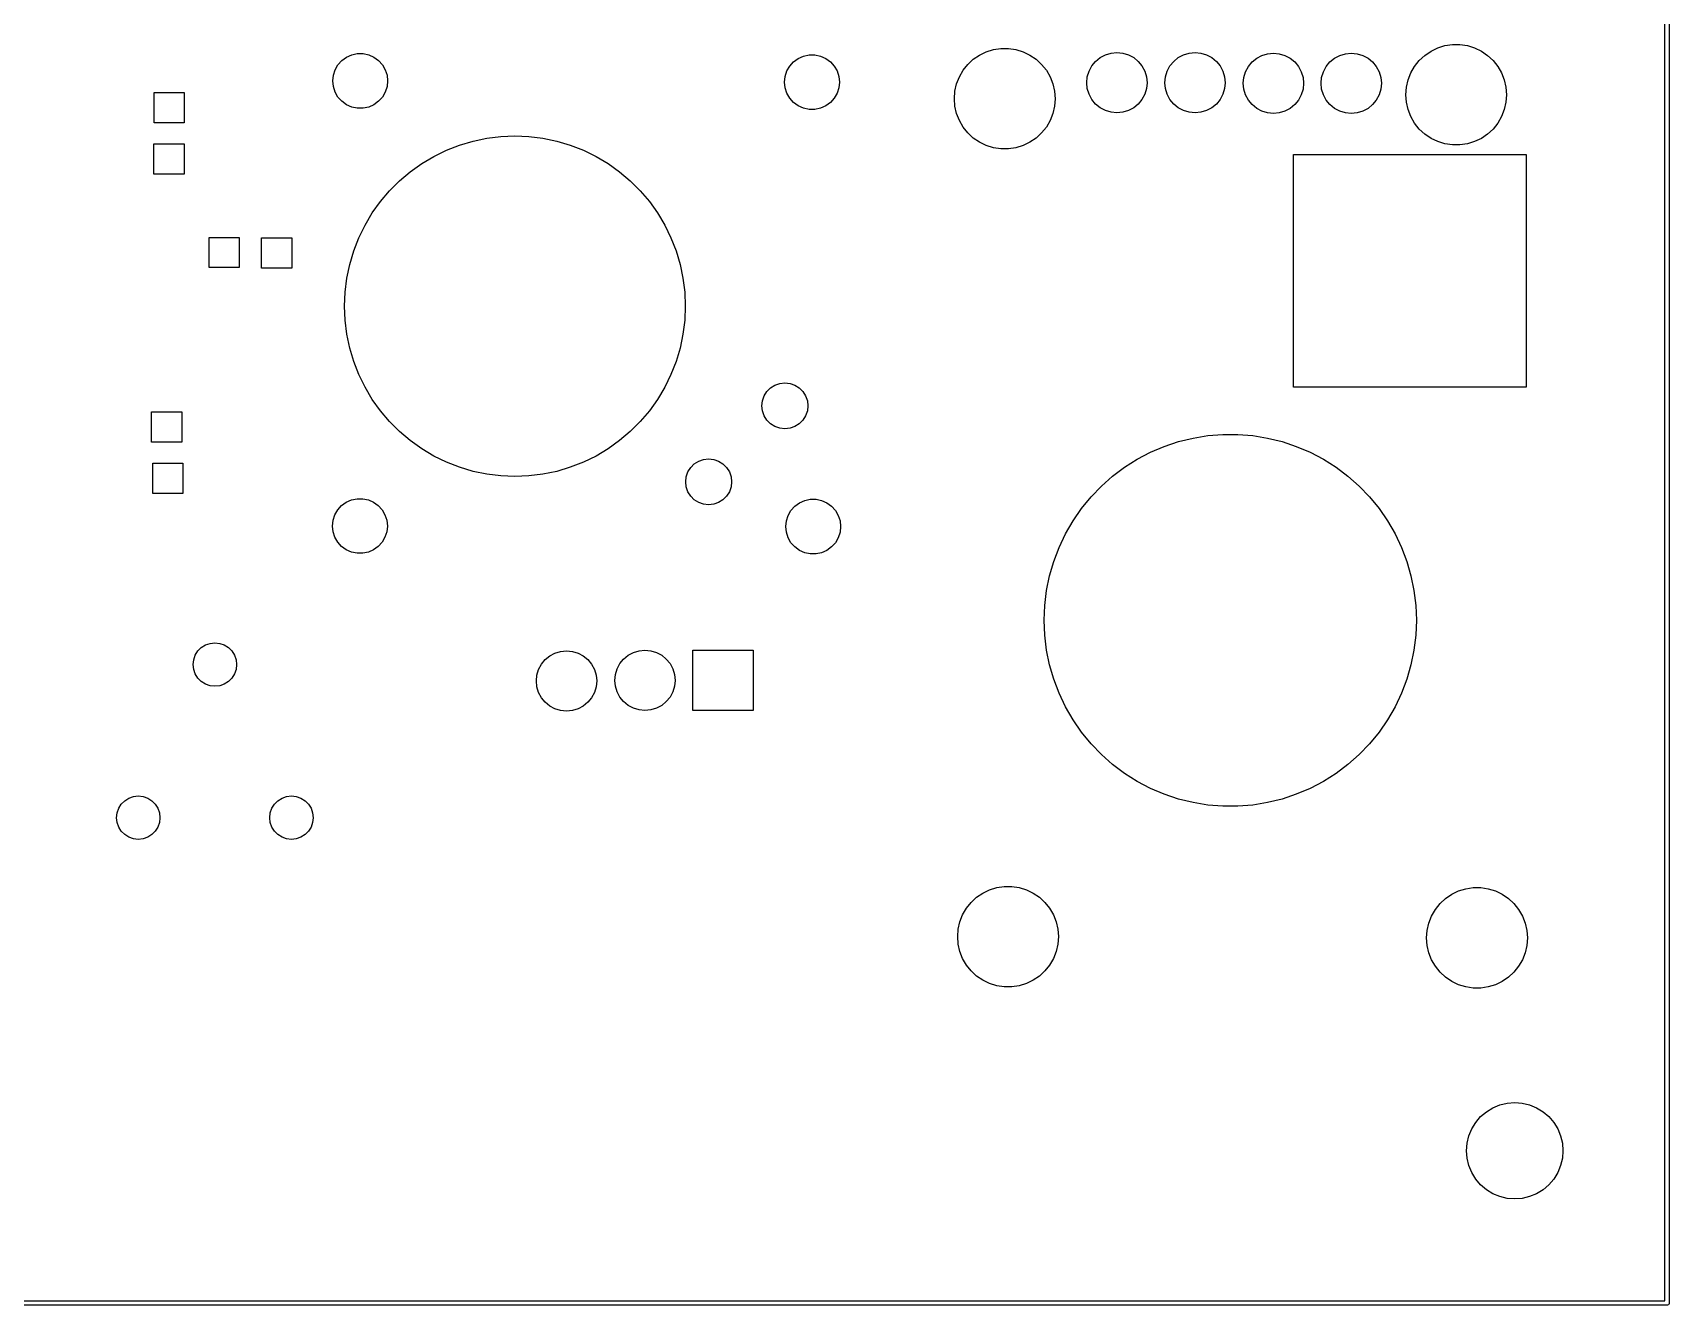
# Model space of a CAD drawing. Extents: x 0 to 110, y 0 to 70.
# Drawn here: x 55.9 to 110.1, y -0.1 to 42.1 of the extents above; entities that cross this region are included whole.
import ezdxf

# ---------------------------------------------------------------- set-up
doc = ezdxf.new("R2010")
doc.units = 0
doc.layers.add('BLACK', color=7, linetype='CONTINUOUS')

msp = doc.modelspace()

# ---------------------------------------------------------------- linework, layer by layer
at = {"layer": 'BLACK', "linetype": 'CONTINUOUS'}
for p, q in [((110.125, 70.05), (110.125, -0.05)), ((109.975, 0.025), (109.975, 69.975)), ((66.1101, 41.1546), (66.264, 41.2664)), ((66.264, 41.2664), (66.4378, 41.3438)), ((66.4378, 41.3438), (66.6239, 41.3834)), ((66.6239, 41.3834), (66.8142, 41.3834)), ((66.8142, 41.3834), (67.0003, 41.3438)), ((67.0003, 41.3438), (67.1741, 41.2664)), ((67.1741, 41.2664), (67.328, 41.1546)), ((81.244, 41.2264), (81.4178, 41.3038)), ((81.4178, 41.3038), (81.6039, 41.3434)), ((81.6039, 41.3434), (81.7942, 41.3434)), ((81.7942, 41.3434), (81.9803, 41.3038)), ((81.9803, 41.3038), (82.1541, 41.2264)), ((87.0488, 41.1957), (87.255, 41.3363)), ((87.255, 41.3363), (87.4799, 41.4446)), ((87.4799, 41.4446), (87.7184, 41.5182)), ((87.7184, 41.5182), (87.9652, 41.5554)), ((87.9652, 41.5554), (88.2148, 41.5554)), ((88.2148, 41.5554), (88.4616, 41.5182)), ((88.4616, 41.5182), (88.7001, 41.4446)), ((88.7001, 41.4446), (88.925, 41.3363)), ((88.925, 41.3363), (89.1312, 41.1957)), ((91.1029, 41.1271), (91.2544, 41.2515)), ((91.2544, 41.2515), (91.4273, 41.3439)), ((91.4273, 41.3439), (91.6149, 41.4008)), ((91.6149, 41.4008), (91.81, 41.42)), ((91.81, 41.42), (92.0051, 41.4008)), ((92.0051, 41.4008), (92.1927, 41.3439)), ((92.1927, 41.3439), (92.3656, 41.2515)), ((92.3656, 41.2515), (92.5171, 41.1271)), ((93.6929, 41.1271), (93.8444, 41.2515)), ((93.8444, 41.2515), (94.0173, 41.3439)), ((94.0173, 41.3439), (94.2049, 41.4008)), ((94.2049, 41.4008), (94.4, 41.42)), ((94.4, 41.42), (94.5951, 41.4008)), ((94.5951, 41.4008), (94.7827, 41.3439)), ((94.7827, 41.3439), (94.9556, 41.2515)), ((94.9556, 41.2515), (95.1071, 41.1271)), ((96.4444, 41.2315), (96.6173, 41.3239)), ((96.6173, 41.3239), (96.8049, 41.3808)), ((96.8049, 41.3808), (97, 41.4)), ((97, 41.4), (97.1951, 41.3808)), ((97.1951, 41.3808), (97.3827, 41.3239)), ((97.3827, 41.3239), (97.5556, 41.2315)), ((99.0244, 41.2315), (99.1973, 41.3239)), ((99.1973, 41.3239), (99.3849, 41.3808)), ((99.3849, 41.3808), (99.58, 41.4)), ((99.58, 41.4), (99.7751, 41.3808)), ((99.7751, 41.3808), (99.9627, 41.3239)), ((99.9627, 41.3239), (100.136, 41.2315)), ((101.836, 41.1559), (102.019, 41.3257)), ((102.019, 41.3257), (102.225, 41.4663)), ((102.225, 41.4663), (102.45, 41.5746)), ((102.45, 41.5746), (102.688, 41.6482)), ((102.688, 41.6482), (102.935, 41.6854)), ((102.935, 41.6854), (103.185, 41.6854)), ((103.185, 41.6854), (103.432, 41.6482)), ((103.432, 41.6482), (103.67, 41.5746)), ((103.67, 41.5746), (103.895, 41.4663)), ((103.895, 41.4663), (104.101, 41.3257)), ((104.101, 41.3257), (104.284, 41.1559)), ((65.8289, 40.6675), (65.8877, 40.8485)), ((65.8877, 40.8485), (65.9828, 41.0132)), ((65.9828, 41.0132), (66.1101, 41.1546)), ((67.328, 41.1546), (67.4553, 41.0132)), ((67.4553, 41.0132), (67.5504, 40.8485)), ((67.5504, 40.8485), (67.6092, 40.6675)), ((80.8089, 40.6275), (80.8677, 40.8085)), ((80.8677, 40.8085), (80.9628, 40.9732)), ((80.9628, 40.9732), (81.0901, 41.1146)), ((81.0901, 41.1146), (81.244, 41.2264)), ((82.1541, 41.2264), (82.308, 41.1146)), ((82.308, 41.1146), (82.4353, 40.9732)), ((82.4353, 40.9732), (82.5304, 40.8085)), ((82.5304, 40.8085), (82.5892, 40.6275)), ((86.5854, 40.6146), (86.7102, 40.8308)), ((86.7102, 40.8308), (86.8658, 41.0259)), ((86.8658, 41.0259), (87.0488, 41.1957)), ((89.1312, 41.1957), (89.3142, 41.0259)), ((89.3142, 41.0259), (89.4698, 40.8308)), ((89.4698, 40.8308), (89.5946, 40.6146)), ((90.8292, 40.6151), (90.8861, 40.8027)), ((90.8861, 40.8027), (90.9785, 40.9756)), ((90.9785, 40.9756), (91.1029, 41.1271)), ((92.5171, 41.1271), (92.6415, 40.9756)), ((92.6415, 40.9756), (92.7339, 40.8027)), ((92.7339, 40.8027), (92.7908, 40.6151)), ((93.4192, 40.6151), (93.4761, 40.8027)), ((93.4761, 40.8027), (93.5685, 40.9756)), ((93.5685, 40.9756), (93.6929, 41.1271)), ((95.1071, 41.1271), (95.2315, 40.9756)), ((95.2315, 40.9756), (95.3239, 40.8027)), ((95.3239, 40.8027), (95.3808, 40.6151)), ((96.0192, 40.5951), (96.0761, 40.7827)), ((96.0761, 40.7827), (96.1685, 40.9556)), ((96.1685, 40.9556), (96.2929, 41.1071)), ((96.2929, 41.1071), (96.4444, 41.2315)), ((97.5556, 41.2315), (97.7071, 41.1071)), ((97.7071, 41.1071), (97.8315, 40.9556)), ((97.8315, 40.9556), (97.9239, 40.7827)), ((97.9239, 40.7827), (97.9808, 40.5951)), ((98.5992, 40.5951), (98.6561, 40.7827)), ((98.6561, 40.7827), (98.7485, 40.9556)), ((98.7485, 40.9556), (98.8729, 41.1071)), ((98.8729, 41.1071), (99.0244, 41.2315)), ((100.136, 41.2315), (100.287, 41.1071)), ((100.287, 41.1071), (100.411, 40.9556)), ((100.411, 40.9556), (100.504, 40.7827)), ((100.504, 40.7827), (100.561, 40.5951)), ((101.464, 40.5123), (101.555, 40.7446)), ((101.555, 40.7446), (101.68, 40.9608)), ((101.68, 40.9608), (101.836, 41.1559)), ((104.284, 41.1559), (104.44, 40.9608)), ((104.44, 40.9608), (104.565, 40.7446)), ((104.565, 40.7446), (104.656, 40.5123)), ((65.809, 40.4783), (65.8289, 40.6675)), ((65.8289, 40.2891), (65.809, 40.4783)), ((65.8877, 40.1082), (65.8289, 40.2891)), ((67.6092, 40.2891), (67.5504, 40.1082)), ((67.6092, 40.6675), (67.6291, 40.4783)), ((67.6291, 40.4783), (67.6092, 40.2891)), ((80.789, 40.4383), (80.8089, 40.6275)), ((80.8089, 40.2491), (80.789, 40.4383)), ((80.8677, 40.0682), (80.8089, 40.2491)), ((82.5892, 40.2491), (82.5304, 40.0682)), ((82.5892, 40.6275), (82.6091, 40.4383)), ((82.6091, 40.4383), (82.5892, 40.2491)), ((86.4386, 40.1389), (86.4942, 40.3822)), ((86.4942, 40.3822), (86.5854, 40.6146)), ((89.5946, 40.6146), (89.6858, 40.3822)), ((89.6858, 40.3822), (89.7414, 40.1389)), ((90.81, 40.42), (90.8292, 40.6151)), ((90.8292, 40.2249), (90.81, 40.42)), ((90.8861, 40.0373), (90.8292, 40.2249)), ((92.7908, 40.2249), (92.7339, 40.0373)), ((92.7908, 40.6151), (92.81, 40.42)), ((92.81, 40.42), (92.7908, 40.2249)), ((93.4, 40.42), (93.4192, 40.6151)), ((93.4192, 40.2249), (93.4, 40.42)), ((93.4761, 40.0373), (93.4192, 40.2249)), ((95.3808, 40.2249), (95.3239, 40.0373)), ((95.3808, 40.6151), (95.4, 40.42)), ((95.4, 40.42), (95.3808, 40.2249)), ((96, 40.4), (96.0192, 40.5951)), ((96.0192, 40.2049), (96, 40.4)), ((96.0761, 40.0173), (96.0192, 40.2049)), ((97.9808, 40.2049), (97.9239, 40.0173)), ((97.9808, 40.5951), (98, 40.4)), ((98, 40.4), (97.9808, 40.2049)), ((98.58, 40.4), (98.5992, 40.5951)), ((98.5992, 40.2049), (98.58, 40.4)), ((98.6561, 40.0173), (98.5992, 40.2049)), ((100.561, 40.2049), (100.504, 40.0173)), ((100.561, 40.5951), (100.58, 40.4)), ((100.58, 40.4), (100.561, 40.2049)), ((101.39, 40.02), (101.409, 40.2689)), ((101.409, 40.2689), (101.464, 40.5123)), ((104.656, 40.5123), (104.711, 40.2689)), ((104.711, 40.2689), (104.73, 40.02)), ((59.8823, 39.0922), (59.8823, 40.0922)), ((59.8823, 40.0922), (60.8823, 40.0922)), ((60.8823, 40.0922), (60.8823, 39.0922)), ((65.9828, 39.9434), (65.8877, 40.1082)), ((66.1101, 39.802), (65.9828, 39.9434)), ((66.264, 39.6902), (66.1101, 39.802)), ((66.4378, 39.6128), (66.264, 39.6902)), ((66.6239, 39.5732), (66.4378, 39.6128)), ((67.0003, 39.6128), (66.8142, 39.5732)), ((67.1741, 39.6902), (67.0003, 39.6128)), ((67.328, 39.802), (67.1741, 39.6902)), ((67.4553, 39.9434), (67.328, 39.802)), ((67.5504, 40.1082), (67.4553, 39.9434)), ((80.9628, 39.9034), (80.8677, 40.0682)), ((81.0901, 39.762), (80.9628, 39.9034)), ((81.244, 39.6502), (81.0901, 39.762)), ((81.4178, 39.5728), (81.244, 39.6502)), ((82.1541, 39.6502), (81.9803, 39.5728)), ((82.308, 39.762), (82.1541, 39.6502)), ((82.4353, 39.9034), (82.308, 39.762)), ((82.5304, 40.0682), (82.4353, 39.9034)), ((86.42, 39.89), (86.4386, 40.1389)), ((86.4386, 39.6411), (86.42, 39.89)), ((86.4942, 39.3977), (86.4386, 39.6411)), ((89.7414, 39.6411), (89.6858, 39.3977)), ((89.7414, 40.1389), (89.76, 39.89)), ((89.76, 39.89), (89.7414, 39.6411)), ((90.9785, 39.8644), (90.8861, 40.0373)), ((91.1029, 39.7129), (90.9785, 39.8644)), ((91.2544, 39.5885), (91.1029, 39.7129)), ((92.5171, 39.7129), (92.3656, 39.5885)), ((92.6415, 39.8644), (92.5171, 39.7129)), ((92.7339, 40.0373), (92.6415, 39.8644)), ((93.5685, 39.8644), (93.4761, 40.0373)), ((93.6929, 39.7129), (93.5685, 39.8644)), ((93.8444, 39.5885), (93.6929, 39.7129)), ((95.1071, 39.7129), (94.9556, 39.5885)), ((95.2315, 39.8644), (95.1071, 39.7129)), ((95.3239, 40.0373), (95.2315, 39.8644)), ((96.1685, 39.8444), (96.0761, 40.0173)), ((96.2929, 39.6929), (96.1685, 39.8444)), ((96.4444, 39.5685), (96.2929, 39.6929)), ((97.7071, 39.6929), (97.5556, 39.5685)), ((97.8315, 39.8444), (97.7071, 39.6929)), ((97.9239, 40.0173), (97.8315, 39.8444)), ((98.7485, 39.8444), (98.6561, 40.0173)), ((98.8729, 39.6929), (98.7485, 39.8444)), ((99.0244, 39.5685), (98.8729, 39.6929)), ((100.287, 39.6929), (100.136, 39.5685)), ((100.411, 39.8444), (100.287, 39.6929)), ((100.504, 40.0173), (100.411, 39.8444)), ((101.409, 39.7711), (101.39, 40.02)), ((101.464, 39.5277), (101.409, 39.7711)), ((104.711, 39.7711), (104.656, 39.5277)), ((104.73, 40.02), (104.711, 39.7711)), ((60.8823, 39.0922), (59.8823, 39.0922)), ((66.8142, 39.5732), (66.6239, 39.5732)), ((81.6039, 39.5332), (81.4178, 39.5728)), ((81.7942, 39.5332), (81.6039, 39.5332)), ((81.9803, 39.5728), (81.7942, 39.5332)), ((86.5854, 39.1654), (86.4942, 39.3977)), ((86.7102, 38.9492), (86.5854, 39.1654)), ((89.5946, 39.1654), (89.4698, 38.9492)), ((89.6858, 39.3977), (89.5946, 39.1654)), ((91.4273, 39.4961), (91.2544, 39.5885)), ((91.6149, 39.4392), (91.4273, 39.4961)), ((91.81, 39.42), (91.6149, 39.4392)), ((92.0051, 39.4392), (91.81, 39.42)), ((92.1927, 39.4961), (92.0051, 39.4392)), ((92.3656, 39.5885), (92.1927, 39.4961)), ((94.0173, 39.4961), (93.8444, 39.5885)), ((94.2049, 39.4392), (94.0173, 39.4961)), ((94.4, 39.42), (94.2049, 39.4392)), ((94.5951, 39.4392), (94.4, 39.42)), ((94.7827, 39.4961), (94.5951, 39.4392)), ((94.9556, 39.5885), (94.7827, 39.4961)), ((96.6173, 39.4761), (96.4444, 39.5685)), ((96.8049, 39.4192), (96.6173, 39.4761)), ((97, 39.4), (96.8049, 39.4192)), ((97.1951, 39.4192), (97, 39.4)), ((97.3827, 39.4761), (97.1951, 39.4192)), ((97.5556, 39.5685), (97.3827, 39.4761)), ((99.1973, 39.4761), (99.0244, 39.5685)), ((99.3849, 39.4192), (99.1973, 39.4761)), ((99.58, 39.4), (99.3849, 39.4192)), ((99.7751, 39.4192), (99.58, 39.4)), ((99.9627, 39.4761), (99.7751, 39.4192)), ((100.136, 39.5685), (99.9627, 39.4761)), ((101.555, 39.2954), (101.464, 39.5277)), ((101.68, 39.0792), (101.555, 39.2954)), ((101.836, 38.8841), (101.68, 39.0792)), ((104.44, 39.0792), (104.284, 38.8841)), ((104.565, 39.2954), (104.44, 39.0792)), ((104.656, 39.5277), (104.565, 39.2954)), ((70.462, 38.4856), (70.919, 38.5814)), ((70.919, 38.5814), (71.3824, 38.6392)), ((71.3824, 38.6392), (71.849, 38.6585)), ((71.849, 38.6585), (72.3156, 38.6392)), ((72.3156, 38.6392), (72.779, 38.5814)), ((72.779, 38.5814), (73.2361, 38.4856)), ((86.8658, 38.7541), (86.7102, 38.9492)), ((87.0488, 38.5843), (86.8658, 38.7541)), ((87.255, 38.4437), (87.0488, 38.5843)), ((89.1312, 38.5843), (88.925, 38.4437)), ((89.3142, 38.7541), (89.1312, 38.5843)), ((89.4698, 38.9492), (89.3142, 38.7541)), ((102.019, 38.7143), (101.836, 38.8841)), ((102.225, 38.5737), (102.019, 38.7143)), ((102.45, 38.4654), (102.225, 38.5737)), ((103.895, 38.5737), (103.67, 38.4654)), ((104.101, 38.7143), (103.895, 38.5737)), ((104.284, 38.8841), (104.101, 38.7143)), ((59.879, 37.3883), (59.879, 38.3883)), ((59.879, 38.3883), (60.879, 38.3883)), ((60.879, 38.3883), (60.879, 37.3883)), ((69.1599, 37.9775), (69.5794, 38.1826)), ((69.5794, 38.1826), (70.0144, 38.3523)), ((70.0144, 38.3523), (70.462, 38.4856)), ((73.2361, 38.4856), (73.6836, 38.3523)), ((73.6836, 38.3523), (74.1187, 38.1826)), ((74.1187, 38.1826), (74.5382, 37.9775)), ((87.4799, 38.3354), (87.255, 38.4437)), ((87.7184, 38.2618), (87.4799, 38.3354)), ((87.9652, 38.2246), (87.7184, 38.2618)), ((88.2148, 38.2246), (87.9652, 38.2246)), ((88.4616, 38.2618), (88.2148, 38.2246)), ((88.7001, 38.3354), (88.4616, 38.2618)), ((88.925, 38.4437), (88.7001, 38.3354)), ((97.665, 30.325), (97.665, 38.035)), ((97.665, 38.035), (105.375, 38.035)), ((102.688, 38.3918), (102.45, 38.4654)), ((102.935, 38.3546), (102.688, 38.3918)), ((103.185, 38.3546), (102.935, 38.3546)), ((103.432, 38.3918), (103.185, 38.3546)), ((103.67, 38.4654), (103.432, 38.3918)), ((105.375, 38.035), (105.375, 30.325)), ((68.0223, 37.1653), (68.3786, 37.4671)), ((68.3786, 37.4671), (68.7587, 37.7384)), ((68.7587, 37.7384), (69.1599, 37.9775)), ((74.5382, 37.9775), (74.9394, 37.7384)), ((74.9394, 37.7384), (75.3194, 37.4671)), ((75.3194, 37.4671), (75.6758, 37.1653)), ((60.879, 37.3883), (59.879, 37.3883)), ((67.6921, 36.8351), (68.0223, 37.1653)), ((75.6758, 37.1653), (76.006, 36.8351)), ((67.1189, 36.0986), (67.3903, 36.4787)), ((67.3903, 36.4787), (67.6921, 36.8351)), ((76.006, 36.8351), (76.3078, 36.4787)), ((76.3078, 36.4787), (76.5791, 36.0986)), ((66.8799, 35.6975), (67.1189, 36.0986)), ((76.5791, 36.0986), (76.8182, 35.6975)), ((61.7092, 34.2861), (61.7092, 35.2861)), ((61.7092, 35.2861), (62.7092, 35.2861)), ((62.7092, 35.2861), (62.7092, 34.2861)), ((63.4516, 34.2719), (63.4516, 35.2719)), ((63.4516, 35.2719), (64.4516, 35.2719)), ((64.4516, 35.2719), (64.4516, 34.2719)), ((66.505, 34.8429), (66.6748, 35.278)), ((66.6748, 35.278), (66.8799, 35.6975)), ((76.8182, 35.6975), (77.0233, 35.278)), ((77.0233, 35.278), (77.193, 34.8429)), ((66.3718, 34.3953), (66.505, 34.8429)), ((77.193, 34.8429), (77.3263, 34.3953)), ((62.7092, 34.2861), (61.7092, 34.2861)), ((64.4516, 34.2719), (63.4516, 34.2719)), ((66.276, 33.9383), (66.3718, 34.3953)), ((77.3263, 34.3953), (77.4221, 33.9383)), ((66.2182, 33.4749), (66.276, 33.9383)), ((77.4221, 33.9383), (77.4799, 33.4749)), ((66.1989, 33.0083), (66.2182, 33.4749)), ((77.4799, 33.4749), (77.4992, 33.0083)), ((66.2182, 32.5417), (66.1989, 33.0083)), ((77.4992, 33.0083), (77.4799, 32.5417)), ((66.276, 32.0783), (66.2182, 32.5417)), ((66.3718, 31.6213), (66.276, 32.0783)), ((77.4221, 32.0783), (77.3263, 31.6213)), ((77.4799, 32.5417), (77.4221, 32.0783)), ((66.505, 31.1737), (66.3718, 31.6213)), ((77.3263, 31.6213), (77.193, 31.1737)), ((66.6748, 30.7387), (66.505, 31.1737)), ((77.193, 31.1737), (77.0233, 30.7387)), ((66.8799, 30.3191), (66.6748, 30.7387)), ((77.0233, 30.7387), (76.8182, 30.3191)), ((80.3279, 30.2992), (80.4723, 30.39)), ((80.4723, 30.39), (80.6334, 30.4464)), ((80.6334, 30.4464), (80.803, 30.4655)), ((80.803, 30.4655), (80.9725, 30.4464)), ((80.9725, 30.4464), (81.1336, 30.39)), ((81.1336, 30.39), (81.2781, 30.2992)), ((67.1189, 29.918), (66.8799, 30.3191)), ((67.3903, 29.5379), (67.1189, 29.918)), ((76.5791, 29.918), (76.3078, 29.5379)), ((76.8182, 30.3191), (76.5791, 29.918)), ((80.041, 29.7035), (80.0601, 29.873)), ((80.0601, 29.873), (80.1164, 30.0341)), ((80.1164, 30.0341), (80.2072, 30.1786)), ((80.2072, 30.1786), (80.3279, 30.2992)), ((81.2781, 30.2992), (81.3987, 30.1786)), ((81.3987, 30.1786), (81.4895, 30.0341)), ((81.4895, 30.0341), (81.5459, 29.873)), ((81.5459, 29.873), (81.565, 29.7035)), ((105.375, 30.325), (97.665, 30.325)), ((59.8, 28.5), (59.8, 29.5)), ((59.8, 29.5), (60.8, 29.5)), ((60.8, 29.5), (60.8, 28.5)), ((67.6921, 29.1816), (67.3903, 29.5379)), ((76.3078, 29.5379), (76.006, 29.1816)), ((80.0601, 29.5339), (80.041, 29.7035)), ((80.1164, 29.3729), (80.0601, 29.5339)), ((80.2072, 29.2284), (80.1164, 29.3729)), ((81.4895, 29.3729), (81.3987, 29.2284)), ((81.5459, 29.5339), (81.4895, 29.3729)), ((81.565, 29.7035), (81.5459, 29.5339)), ((68.0223, 28.8514), (67.6921, 29.1816)), ((68.3786, 28.5496), (68.0223, 28.8514)), ((75.6758, 28.8514), (75.3194, 28.5496)), ((76.006, 29.1816), (75.6758, 28.8514)), ((80.3279, 29.1077), (80.2072, 29.2284)), ((80.4723, 29.0169), (80.3279, 29.1077)), ((80.6334, 28.9606), (80.4723, 29.0169)), ((80.803, 28.9415), (80.6334, 28.9606)), ((80.9725, 28.9606), (80.803, 28.9415)), ((81.1336, 29.0169), (80.9725, 28.9606)), ((81.2781, 29.1077), (81.1336, 29.0169)), ((81.3987, 29.2284), (81.2781, 29.1077)), ((60.8, 28.5), (59.8, 28.5)), ((68.7587, 28.2782), (68.3786, 28.5496)), ((69.1599, 28.0392), (68.7587, 28.2782)), ((74.9394, 28.2782), (74.5382, 28.0392)), ((75.3194, 28.5496), (74.9394, 28.2782)), ((92.9249, 28.1645), (93.382, 28.3592)), ((93.382, 28.3592), (93.8533, 28.5166)), ((93.8533, 28.5166), (94.3358, 28.6355)), ((94.3358, 28.6355), (94.8263, 28.7152)), ((94.8263, 28.7152), (95.3216, 28.7552)), ((95.3216, 28.7552), (95.8184, 28.7552)), ((95.8184, 28.7552), (96.3137, 28.7152)), ((96.3137, 28.7152), (96.8042, 28.6355)), ((96.8042, 28.6355), (97.2867, 28.5166)), ((97.2867, 28.5166), (97.758, 28.3592)), ((97.758, 28.3592), (98.2151, 28.1645)), ((59.8378, 26.7976), (59.8378, 27.7976)), ((59.8378, 27.7976), (60.8378, 27.7976)), ((60.8378, 27.7976), (60.8378, 26.7976)), ((69.5794, 27.8341), (69.1599, 28.0392)), ((70.0144, 27.6643), (69.5794, 27.8341)), ((74.1187, 27.8341), (73.6836, 27.6643)), ((74.5382, 28.0392), (74.1187, 27.8341)), ((77.6772, 27.6586), (77.7979, 27.7792)), ((77.7979, 27.7792), (77.9423, 27.87)), ((77.9423, 27.87), (78.1034, 27.9264)), ((78.1034, 27.9264), (78.273, 27.9455)), ((78.273, 27.9455), (78.4425, 27.9264)), ((78.4425, 27.9264), (78.6036, 27.87)), ((78.6036, 27.87), (78.7481, 27.7792)), ((78.7481, 27.7792), (78.8687, 27.6586)), ((92.0649, 27.668), (92.4849, 27.9336)), ((92.4849, 27.9336), (92.9249, 28.1645)), ((98.2151, 28.1645), (98.6551, 27.9336)), ((98.6551, 27.9336), (99.0751, 27.668)), ((70.462, 27.5311), (70.0144, 27.6643)), ((70.919, 27.4352), (70.462, 27.5311)), ((71.3824, 27.3775), (70.919, 27.4352)), ((71.849, 27.3582), (71.3824, 27.3775)), ((72.3156, 27.3775), (71.849, 27.3582)), ((72.779, 27.4352), (72.3156, 27.3775)), ((73.2361, 27.5311), (72.779, 27.4352)), ((73.6836, 27.6643), (73.2361, 27.5311)), ((77.511, 27.1835), (77.5301, 27.353)), ((77.5301, 27.0139), (77.511, 27.1835)), ((77.5301, 27.353), (77.5864, 27.5141)), ((77.5864, 27.5141), (77.6772, 27.6586)), ((78.8687, 27.6586), (78.9595, 27.5141)), ((78.9595, 27.5141), (79.0159, 27.353)), ((79.0159, 27.353), (79.035, 27.1835)), ((79.035, 27.1835), (79.0159, 27.0139)), ((91.2958, 27.04), (91.6677, 27.3695)), ((91.6677, 27.3695), (92.0649, 27.668)), ((99.0751, 27.668), (99.4723, 27.3695)), ((99.4723, 27.3695), (99.8442, 27.04)), ((60.8378, 26.7976), (59.8378, 26.7976)), ((66.4278, 26.5838), (66.6139, 26.6234)), ((66.6139, 26.6234), (66.8042, 26.6234)), ((66.8042, 26.6234), (66.9903, 26.5838)), ((77.5864, 26.8529), (77.5301, 27.0139)), ((77.6772, 26.7084), (77.5864, 26.8529)), ((77.7979, 26.5877), (77.6772, 26.7084)), ((78.8687, 26.7084), (78.7481, 26.5877)), ((78.9595, 26.8529), (78.8687, 26.7084)), ((79.0159, 27.0139), (78.9595, 26.8529)), ((81.4578, 26.5638), (81.6439, 26.6034)), ((81.6439, 26.6034), (81.8342, 26.6034)), ((81.8342, 26.6034), (82.0203, 26.5638)), ((90.6373, 26.2967), (90.9515, 26.6816)), ((90.9515, 26.6816), (91.2958, 27.04)), ((99.8442, 27.04), (100.188, 26.6816)), ((100.188, 26.6816), (100.503, 26.2967)), ((65.8189, 25.9075), (65.8777, 26.0885)), ((65.8777, 26.0885), (65.9728, 26.2532)), ((65.9728, 26.2532), (66.1001, 26.3946)), ((66.1001, 26.3946), (66.254, 26.5064)), ((66.254, 26.5064), (66.4278, 26.5838)), ((66.9903, 26.5838), (67.1641, 26.5064)), ((67.1641, 26.5064), (67.318, 26.3946)), ((67.318, 26.3946), (67.4453, 26.2532)), ((67.4453, 26.2532), (67.5404, 26.0885)), ((67.5404, 26.0885), (67.5992, 25.9075)), ((77.9423, 26.4969), (77.7979, 26.5877)), ((78.1034, 26.4406), (77.9423, 26.4969)), ((78.273, 26.4215), (78.1034, 26.4406)), ((78.4425, 26.4406), (78.273, 26.4215)), ((78.6036, 26.4969), (78.4425, 26.4406)), ((78.7481, 26.5877), (78.6036, 26.4969)), ((80.8489, 25.8875), (80.9077, 26.0685)), ((80.9077, 26.0685), (81.0028, 26.2332)), ((81.0028, 26.2332), (81.1301, 26.3746)), ((81.1301, 26.3746), (81.284, 26.4864)), ((81.284, 26.4864), (81.4578, 26.5638)), ((82.0203, 26.5638), (82.1941, 26.4864)), ((82.1941, 26.4864), (82.348, 26.3746)), ((82.348, 26.3746), (82.4753, 26.2332)), ((82.4753, 26.2332), (82.5704, 26.0685)), ((82.5704, 26.0685), (82.6292, 25.8875)), ((90.355, 25.8878), (90.6373, 26.2967)), ((100.503, 26.2967), (100.785, 25.8878)), ((65.799, 25.7183), (65.8189, 25.9075)), ((65.8189, 25.5291), (65.799, 25.7183)), ((65.8777, 25.3482), (65.8189, 25.5291)), ((67.5992, 25.5291), (67.5404, 25.3482)), ((67.5992, 25.9075), (67.6191, 25.7183)), ((67.6191, 25.7183), (67.5992, 25.5291)), ((80.829, 25.6983), (80.8489, 25.8875)), ((80.8489, 25.5091), (80.829, 25.6983)), ((80.9077, 25.3282), (80.8489, 25.5091)), ((82.6292, 25.5091), (82.5704, 25.3282)), ((82.6292, 25.8875), (82.6491, 25.6983)), ((82.6491, 25.6983), (82.6292, 25.5091)), ((90.1066, 25.4574), (90.355, 25.8878)), ((100.785, 25.8878), (101.033, 25.4574)), ((65.9728, 25.1834), (65.8777, 25.3482)), ((66.1001, 25.042), (65.9728, 25.1834)), ((66.254, 24.9302), (66.1001, 25.042)), ((67.318, 25.042), (67.1641, 24.9302)), ((67.4453, 25.1834), (67.318, 25.042)), ((67.5404, 25.3482), (67.4453, 25.1834)), ((81.0028, 25.1634), (80.9077, 25.3282)), ((81.1301, 25.022), (81.0028, 25.1634)), ((81.284, 24.9102), (81.1301, 25.022)), ((82.348, 25.022), (82.1941, 24.9102)), ((82.4753, 25.1634), (82.348, 25.022)), ((82.5704, 25.3282), (82.4753, 25.1634)), ((89.7173, 24.5439), (89.8935, 25.0085)), ((89.8935, 25.0085), (90.1066, 25.4574)), ((101.033, 25.4574), (101.246, 25.0085)), ((101.246, 25.0085), (101.423, 24.5439)), ((66.4278, 24.8528), (66.254, 24.9302)), ((66.6139, 24.8132), (66.4278, 24.8528)), ((66.8042, 24.8132), (66.6139, 24.8132)), ((66.9903, 24.8528), (66.8042, 24.8132)), ((67.1641, 24.9302), (66.9903, 24.8528)), ((81.4578, 24.8328), (81.284, 24.9102)), ((81.6439, 24.7932), (81.4578, 24.8328)), ((81.8342, 24.7932), (81.6439, 24.7932)), ((82.0203, 24.8328), (81.8342, 24.7932)), ((82.1941, 24.9102), (82.0203, 24.8328)), ((89.5791, 24.0666), (89.7173, 24.5439)), ((101.423, 24.5439), (101.561, 24.0666)), ((89.4797, 23.5798), (89.5791, 24.0666)), ((101.561, 24.0666), (101.66, 23.5798)), ((89.4198, 23.0865), (89.4797, 23.5798)), ((101.66, 23.5798), (101.72, 23.0865)), ((89.3998, 22.59), (89.4198, 23.0865)), ((101.72, 23.0865), (101.74, 22.59)), ((89.4198, 22.0935), (89.3998, 22.59)), ((101.74, 22.59), (101.72, 22.0935)), ((61.4511, 21.6879), (61.5876, 21.7737)), ((61.5876, 21.7737), (61.7398, 21.8269)), ((61.7398, 21.8269), (61.9, 21.845)), ((61.9, 21.845), (62.0602, 21.8269)), ((62.0602, 21.8269), (62.2124, 21.7737)), ((62.2124, 21.7737), (62.3489, 21.6879)), ((89.4797, 21.6002), (89.4198, 22.0935)), ((101.72, 22.0935), (101.66, 21.6002)), ((61.18, 21.125), (61.1981, 21.2852)), ((61.1981, 21.2852), (61.2513, 21.4374)), ((61.2513, 21.4374), (61.3371, 21.5739)), ((61.3371, 21.5739), (61.4511, 21.6879)), ((62.3489, 21.6879), (62.4629, 21.5739)), ((62.4629, 21.5739), (62.5487, 21.4374)), ((62.5487, 21.4374), (62.6019, 21.2852)), ((62.6019, 21.2852), (62.62, 21.125)), ((72.7285, 21.1356), (72.8529, 21.2871)), ((72.8529, 21.2871), (73.0044, 21.4115)), ((73.0044, 21.4115), (73.1773, 21.5039)), ((73.1773, 21.5039), (73.3649, 21.5608)), ((73.3649, 21.5608), (73.56, 21.58)), ((73.56, 21.58), (73.7551, 21.5608)), ((73.7551, 21.5608), (73.9427, 21.5039)), ((73.9427, 21.5039), (74.1156, 21.4115)), ((74.1156, 21.4115), (74.2671, 21.2871)), ((74.2671, 21.2871), (74.3915, 21.1356)), ((75.3285, 21.1556), (75.4529, 21.3071)), ((75.4529, 21.3071), (75.6044, 21.4315)), ((75.6044, 21.4315), (75.7773, 21.5239)), ((75.7773, 21.5239), (75.9649, 21.5808)), ((75.9649, 21.5808), (76.16, 21.6)), ((76.16, 21.6), (76.3551, 21.5808)), ((76.3551, 21.5808), (76.5427, 21.5239)), ((76.5427, 21.5239), (76.7156, 21.4315)), ((76.7156, 21.4315), (76.8671, 21.3071)), ((76.8671, 21.3071), (76.9915, 21.1556)), ((77.75, 19.6), (77.75, 21.6)), ((77.75, 21.6), (79.75, 21.6)), ((79.75, 21.6), (79.75, 19.6)), ((89.5791, 21.1134), (89.4797, 21.6002)), ((101.66, 21.6002), (101.561, 21.1134)), ((61.1981, 20.9648), (61.18, 21.125)), ((61.2513, 20.8126), (61.1981, 20.9648)), ((61.3371, 20.6761), (61.2513, 20.8126)), ((61.4511, 20.5621), (61.3371, 20.6761)), ((62.4629, 20.6761), (62.3489, 20.5621)), ((62.5487, 20.8126), (62.4629, 20.6761)), ((62.6019, 20.9648), (62.5487, 20.8126)), ((62.62, 21.125), (62.6019, 20.9648)), ((72.56, 20.58), (72.5792, 20.7751)), ((72.5792, 20.7751), (72.6361, 20.9627)), ((72.6361, 20.9627), (72.7285, 21.1356)), ((74.3915, 21.1356), (74.4839, 20.9627)), ((74.4839, 20.9627), (74.5408, 20.7751)), ((74.5408, 20.7751), (74.56, 20.58)), ((75.16, 20.6), (75.1792, 20.7951)), ((75.1792, 20.7951), (75.2361, 20.9827)), ((75.2361, 20.9827), (75.3285, 21.1556)), ((76.9915, 21.1556), (77.0839, 20.9827)), ((77.0839, 20.9827), (77.1408, 20.7951)), ((77.1408, 20.7951), (77.16, 20.6)), ((89.7173, 20.6361), (89.5791, 21.1134)), ((89.8935, 20.1715), (89.7173, 20.6361)), ((101.423, 20.6361), (101.246, 20.1715)), ((101.561, 21.1134), (101.423, 20.6361)), ((61.5876, 20.4763), (61.4511, 20.5621)), ((61.7398, 20.4231), (61.5876, 20.4763)), ((61.9, 20.405), (61.7398, 20.4231)), ((62.0602, 20.4231), (61.9, 20.405)), ((62.2124, 20.4763), (62.0602, 20.4231)), ((62.3489, 20.5621), (62.2124, 20.4763)), ((72.5792, 20.3849), (72.56, 20.58)), ((72.6361, 20.1973), (72.5792, 20.3849)), ((72.7285, 20.0244), (72.6361, 20.1973)), ((74.4839, 20.1973), (74.3915, 20.0244)), ((74.5408, 20.3849), (74.4839, 20.1973)), ((74.56, 20.58), (74.5408, 20.3849)), ((75.1792, 20.4049), (75.16, 20.6)), ((75.2361, 20.2173), (75.1792, 20.4049)), ((75.3285, 20.0444), (75.2361, 20.2173)), ((77.0839, 20.2173), (76.9915, 20.0444)), ((77.1408, 20.4049), (77.0839, 20.2173)), ((77.16, 20.6), (77.1408, 20.4049)), ((90.1066, 19.7226), (89.8935, 20.1715)), ((101.246, 20.1715), (101.033, 19.7226)), ((72.8529, 19.8729), (72.7285, 20.0244)), ((73.0044, 19.7485), (72.8529, 19.8729)), ((73.1773, 19.6561), (73.0044, 19.7485)), ((73.3649, 19.5992), (73.1773, 19.6561)), ((73.56, 19.58), (73.3649, 19.5992)), ((73.7551, 19.5992), (73.56, 19.58)), ((73.9427, 19.6561), (73.7551, 19.5992)), ((74.1156, 19.7485), (73.9427, 19.6561)), ((74.2671, 19.8729), (74.1156, 19.7485)), ((74.3915, 20.0244), (74.2671, 19.8729)), ((75.4529, 19.8929), (75.3285, 20.0444)), ((75.6044, 19.7685), (75.4529, 19.8929)), ((75.7773, 19.6761), (75.6044, 19.7685)), ((75.9649, 19.6192), (75.7773, 19.6761)), ((76.16, 19.6), (75.9649, 19.6192)), ((76.3551, 19.6192), (76.16, 19.6)), ((76.5427, 19.6761), (76.3551, 19.6192)), ((76.7156, 19.7685), (76.5427, 19.6761)), ((76.8671, 19.8929), (76.7156, 19.7685)), ((76.9915, 20.0444), (76.8671, 19.8929)), ((79.75, 19.6), (77.75, 19.6)), ((90.355, 19.2922), (90.1066, 19.7226)), ((101.033, 19.7226), (100.785, 19.2922)), ((90.6373, 18.8833), (90.355, 19.2922)), ((100.785, 19.2922), (100.503, 18.8833)), ((90.9515, 18.4984), (90.6373, 18.8833)), ((91.2958, 18.14), (90.9515, 18.4984)), ((100.188, 18.4984), (99.8442, 18.14)), ((100.503, 18.8833), (100.188, 18.4984)), ((91.6677, 17.8105), (91.2958, 18.14)), ((99.8442, 18.14), (99.4723, 17.8105)), ((92.0649, 17.512), (91.6677, 17.8105)), ((92.4849, 17.2464), (92.0649, 17.512)), ((99.0751, 17.512), (98.6551, 17.2464)), ((99.4723, 17.8105), (99.0751, 17.512)), ((92.9249, 17.0155), (92.4849, 17.2464)), ((93.382, 16.8208), (92.9249, 17.0155)), ((98.2151, 17.0155), (97.758, 16.8208)), ((98.6551, 17.2464), (98.2151, 17.0155)), ((58.6581, 16.2052), (58.7113, 16.3574)), ((58.7113, 16.3574), (58.7971, 16.4939)), ((58.7971, 16.4939), (58.9111, 16.6079)), ((58.9111, 16.6079), (59.0476, 16.6937)), ((59.0476, 16.6937), (59.1998, 16.7469)), ((59.1998, 16.7469), (59.36, 16.765)), ((59.36, 16.765), (59.5202, 16.7469)), ((59.5202, 16.7469), (59.6724, 16.6937)), ((59.6724, 16.6937), (59.8089, 16.6079)), ((59.8089, 16.6079), (59.9229, 16.4939)), ((59.9229, 16.4939), (60.0087, 16.3574)), ((60.0087, 16.3574), (60.0619, 16.2052)), ((63.7381, 16.2052), (63.7913, 16.3574)), ((63.7913, 16.3574), (63.8771, 16.4939)), ((63.8771, 16.4939), (63.9911, 16.6079)), ((63.9911, 16.6079), (64.1276, 16.6937)), ((64.1276, 16.6937), (64.2798, 16.7469)), ((64.2798, 16.7469), (64.44, 16.765)), ((64.44, 16.765), (64.6002, 16.7469)), ((64.6002, 16.7469), (64.7524, 16.6937)), ((64.7524, 16.6937), (64.8889, 16.6079)), ((64.8889, 16.6079), (65.0029, 16.4939)), ((65.0029, 16.4939), (65.0887, 16.3574)), ((65.0887, 16.3574), (65.1419, 16.2052)), ((93.8533, 16.6634), (93.382, 16.8208)), ((94.3358, 16.5445), (93.8533, 16.6634)), ((94.8263, 16.4648), (94.3358, 16.5445)), ((95.3216, 16.4248), (94.8263, 16.4648)), ((95.8184, 16.4248), (95.3216, 16.4248)), ((96.3137, 16.4648), (95.8184, 16.4248)), ((96.8042, 16.5445), (96.3137, 16.4648)), ((97.2867, 16.6634), (96.8042, 16.5445)), ((97.758, 16.8208), (97.2867, 16.6634)), ((58.64, 16.045), (58.6581, 16.2052)), ((58.6581, 15.8848), (58.64, 16.045)), ((58.7113, 15.7326), (58.6581, 15.8848)), ((60.0619, 15.8848), (60.0087, 15.7326)), ((60.0619, 16.2052), (60.08, 16.045)), ((60.08, 16.045), (60.0619, 15.8848)), ((63.72, 16.045), (63.7381, 16.2052)), ((63.7381, 15.8848), (63.72, 16.045)), ((63.7913, 15.7326), (63.7381, 15.8848)), ((65.1419, 15.8848), (65.0887, 15.7326)), ((65.1419, 16.2052), (65.16, 16.045)), ((65.16, 16.045), (65.1419, 15.8848)), ((58.7971, 15.5961), (58.7113, 15.7326)), ((58.9111, 15.4821), (58.7971, 15.5961)), ((59.0476, 15.3963), (58.9111, 15.4821)), ((59.1998, 15.3431), (59.0476, 15.3963)), ((59.36, 15.325), (59.1998, 15.3431)), ((59.5202, 15.3431), (59.36, 15.325)), ((59.6724, 15.3963), (59.5202, 15.3431)), ((59.8089, 15.4821), (59.6724, 15.3963)), ((59.9229, 15.5961), (59.8089, 15.4821)), ((60.0087, 15.7326), (59.9229, 15.5961)), ((63.8771, 15.5961), (63.7913, 15.7326)), ((63.9911, 15.4821), (63.8771, 15.5961)), ((64.1276, 15.3963), (63.9911, 15.4821)), ((64.2798, 15.3431), (64.1276, 15.3963)), ((64.44, 15.325), (64.2798, 15.3431)), ((64.6002, 15.3431), (64.44, 15.325)), ((64.7524, 15.3963), (64.6002, 15.3431)), ((64.8889, 15.4821), (64.7524, 15.3963)), ((65.0029, 15.5961), (64.8889, 15.4821)), ((65.0887, 15.7326), (65.0029, 15.5961)), ((87.365, 13.5463), (87.5899, 13.6546)), ((87.5899, 13.6546), (87.8284, 13.7282)), ((87.8284, 13.7282), (88.0752, 13.7654)), ((88.0752, 13.7654), (88.3248, 13.7654)), ((88.3248, 13.7654), (88.5716, 13.7282)), ((88.5716, 13.7282), (88.8101, 13.6546)), ((88.8101, 13.6546), (89.035, 13.5463)), ((102.915, 13.5063), (103.14, 13.6146)), ((103.14, 13.6146), (103.378, 13.6882)), ((103.378, 13.6882), (103.625, 13.7254)), ((103.625, 13.7254), (103.875, 13.7254)), ((103.875, 13.7254), (104.122, 13.6882)), ((104.122, 13.6882), (104.36, 13.6146)), ((104.36, 13.6146), (104.585, 13.5063)), ((86.6954, 12.8246), (86.8202, 13.0408)), ((86.8202, 13.0408), (86.9758, 13.2359)), ((86.9758, 13.2359), (87.1588, 13.4057)), ((87.1588, 13.4057), (87.365, 13.5463)), ((89.035, 13.5463), (89.2412, 13.4057)), ((89.2412, 13.4057), (89.4242, 13.2359)), ((89.4242, 13.2359), (89.5798, 13.0408)), ((89.5798, 13.0408), (89.7046, 12.8246)), ((102.37, 13.0008), (102.526, 13.1959)), ((102.526, 13.1959), (102.709, 13.3657)), ((102.709, 13.3657), (102.915, 13.5063)), ((104.585, 13.5063), (104.791, 13.3657)), ((104.791, 13.3657), (104.974, 13.1959)), ((104.974, 13.1959), (105.13, 13.0008)), ((86.5486, 12.3489), (86.6042, 12.5922)), ((86.6042, 12.5922), (86.6954, 12.8246)), ((89.7046, 12.8246), (89.7958, 12.5922)), ((89.7958, 12.5922), (89.8514, 12.3489)), ((102.099, 12.3089), (102.154, 12.5522)), ((102.154, 12.5522), (102.245, 12.7846)), ((102.245, 12.7846), (102.37, 13.0008)), ((105.13, 13.0008), (105.255, 12.7846)), ((105.255, 12.7846), (105.346, 12.5522)), ((105.346, 12.5522), (105.401, 12.3089)), ((86.53, 12.1), (86.5486, 12.3489)), ((86.5486, 11.8511), (86.53, 12.1)), ((89.8514, 12.3489), (89.87, 12.1)), ((89.87, 12.1), (89.8514, 11.8511)), ((102.08, 12.06), (102.099, 12.3089)), ((102.099, 11.8111), (102.08, 12.06)), ((105.401, 12.3089), (105.42, 12.06)), ((105.42, 12.06), (105.401, 11.8111)), ((86.6042, 11.6077), (86.5486, 11.8511)), ((86.6954, 11.3754), (86.6042, 11.6077)), ((89.7958, 11.6077), (89.7046, 11.3754)), ((89.8514, 11.8511), (89.7958, 11.6077)), ((102.154, 11.5678), (102.099, 11.8111)), ((102.245, 11.3354), (102.154, 11.5678)), ((105.346, 11.5678), (105.255, 11.3354)), ((105.401, 11.8111), (105.346, 11.5678)), ((86.8202, 11.1592), (86.6954, 11.3754)), ((86.9758, 10.9641), (86.8202, 11.1592)), ((87.1588, 10.7943), (86.9758, 10.9641)), ((89.4242, 10.9641), (89.2412, 10.7943)), ((89.5798, 11.1592), (89.4242, 10.9641)), ((89.7046, 11.3754), (89.5798, 11.1592)), ((102.37, 11.1192), (102.245, 11.3354)), ((102.526, 10.9241), (102.37, 11.1192)), ((102.709, 10.7543), (102.526, 10.9241)), ((104.974, 10.9241), (104.791, 10.7543)), ((105.13, 11.1192), (104.974, 10.9241)), ((105.255, 11.3354), (105.13, 11.1192)), ((87.365, 10.6537), (87.1588, 10.7943)), ((87.5899, 10.5454), (87.365, 10.6537)), ((87.8284, 10.4718), (87.5899, 10.5454)), ((88.0752, 10.4346), (87.8284, 10.4718)), ((88.3248, 10.4346), (88.0752, 10.4346)), ((88.5716, 10.4718), (88.3248, 10.4346)), ((88.8101, 10.5454), (88.5716, 10.4718)), ((89.035, 10.6537), (88.8101, 10.5454)), ((89.2412, 10.7943), (89.035, 10.6537)), ((102.915, 10.6137), (102.709, 10.7543)), ((103.14, 10.5054), (102.915, 10.6137)), ((103.378, 10.4318), (103.14, 10.5054)), ((103.625, 10.3946), (103.378, 10.4318)), ((103.875, 10.3946), (103.625, 10.3946)), ((104.122, 10.4318), (103.875, 10.3946)), ((104.36, 10.5054), (104.122, 10.4318)), ((104.585, 10.6137), (104.36, 10.5054)), ((104.791, 10.7543), (104.585, 10.6137)), ((104.274, 6.42561), (104.506, 6.52169)), ((104.506, 6.52169), (104.75, 6.5803)), ((104.75, 6.5803), (105, 6.6)), ((105, 6.6), (105.25, 6.5803)), ((105.25, 6.5803), (105.494, 6.52169)), ((105.494, 6.52169), (105.726, 6.42561)), ((103.706, 5.94046), (103.869, 6.13137)), ((103.869, 6.13137), (104.06, 6.29443)), ((104.06, 6.29443), (104.274, 6.42561)), ((105.726, 6.42561), (105.94, 6.29443)), ((105.94, 6.29443), (106.131, 6.13137)), ((106.131, 6.13137), (106.294, 5.94046)), ((103.42, 5.25029), (103.478, 5.49443)), ((103.478, 5.49443), (103.574, 5.72638)), ((103.574, 5.72638), (103.706, 5.94046)), ((106.294, 5.94046), (106.426, 5.72638)), ((106.426, 5.72638), (106.522, 5.49443)), ((106.522, 5.49443), (106.58, 5.25029)), ((103.4, 5), (103.42, 5.25029)), ((103.42, 4.7497), (103.4, 5)), ((106.58, 5.25029), (106.6, 5)), ((106.6, 5), (106.58, 4.7497)), ((103.478, 4.50557), (103.42, 4.7497)), ((103.574, 4.27361), (103.478, 4.50557)), ((106.522, 4.50557), (106.426, 4.27361)), ((106.58, 4.7497), (106.522, 4.50557)), ((103.706, 4.05954), (103.574, 4.27361)), ((103.869, 3.86863), (103.706, 4.05954)), ((104.06, 3.70557), (103.869, 3.86863)), ((106.131, 3.86863), (105.94, 3.70557)), ((106.294, 4.05954), (106.131, 3.86863)), ((106.426, 4.27361), (106.294, 4.05954)), ((104.274, 3.57439), (104.06, 3.70557)), ((104.506, 3.47831), (104.274, 3.57439)), ((104.75, 3.4197), (104.506, 3.47831)), ((105, 3.4), (104.75, 3.4197)), ((105.25, 3.4197), (105, 3.4)), ((105.494, 3.47831), (105.25, 3.4197)), ((105.726, 3.57439), (105.494, 3.47831)), ((105.94, 3.70557), (105.726, 3.57439)), ((0.025, 0.025), (109.975, 0.025)), ((110.05, -0.125), (-0.05, -0.125)), ((110.068, -0.11834), (110.05, -0.125)), ((110.087, -0.11495), (110.068, -0.11834)), ((110.092, -0.10977), (110.087, -0.11495)), ((110.098, -0.10745), (110.092, -0.10977)), ((110.108, -0.09058), (110.098, -0.10745)), ((110.12, -0.07565), (110.108, -0.09058)), ((110.122, -0.06591), (110.12, -0.07565)), ((110.124, -0.06302), (110.122, -0.06591)), ((110.125, -0.05), (110.123, -0.05974)), ((110.123, -0.05974), (110.124, -0.06302))]:
    msp.add_line(p, q, dxfattribs=at)

doc.saveas('drawing.dxf')
